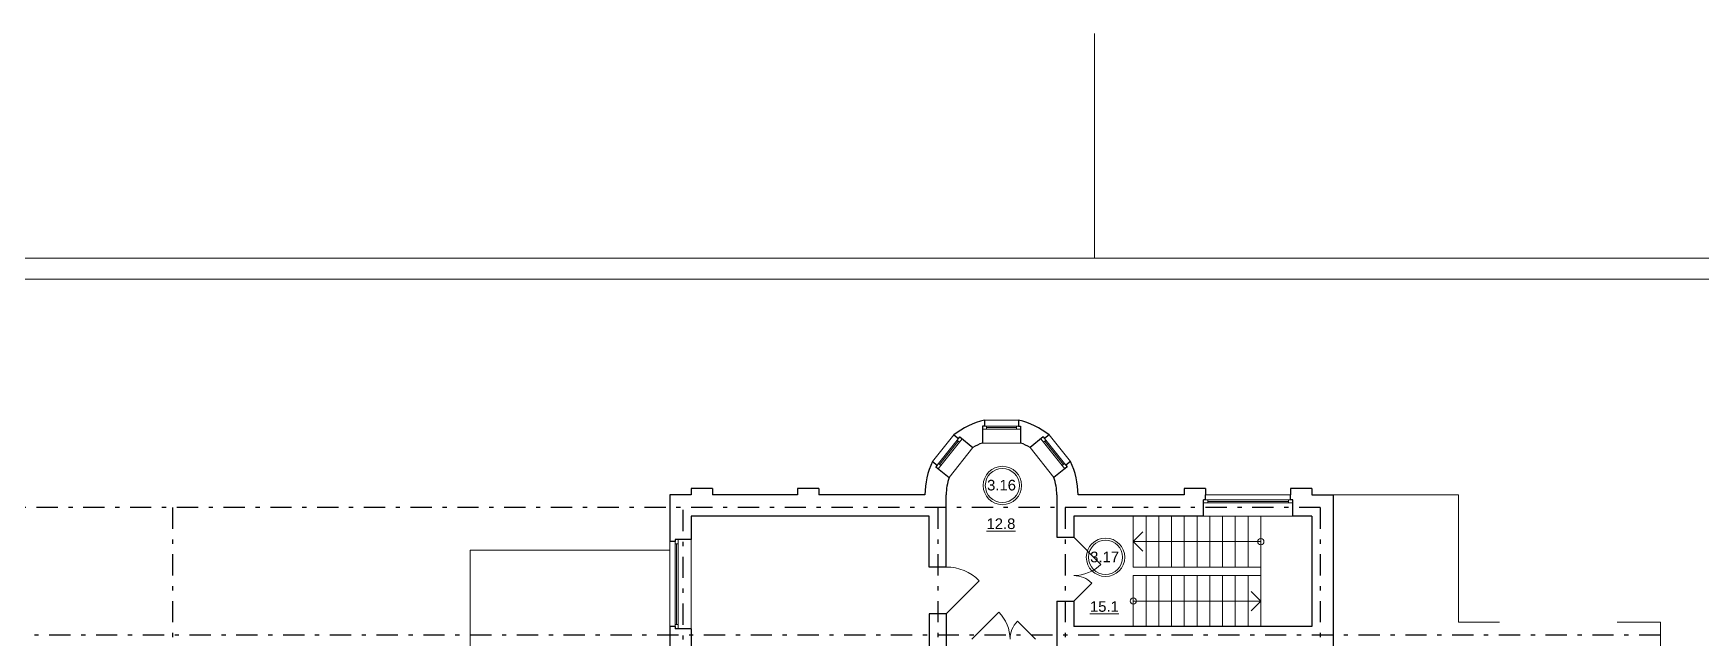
# Model space of a CAD drawing. Header units: metres. Extents: x -306 to 273, y -329 to 512.
# Drawn here: x -92.06 to -52.83, y 339.85 to 354.07 of the extents above; entities that cross this region are included whole.
import ezdxf
from ezdxf.enums import TextEntityAlignment as Align

# ---------------------------------------------------------------- set-up
doc = ezdxf.new("R2010")
doc.units = ezdxf.units.M
doc.header["$MEASUREMENT"] = 0
doc.linetypes.add('( Dashdot )', pattern=[1.001, 0.5, -0.25, 0.001, -0.25])
doc.linetypes.add('DGN Style 3', pattern=[9.681301, 6.915215, -2.766086])
doc.layers.add('Level 50', color=7, linetype='Continuous', lineweight=0)
doc.styles.add('Style-Arial', font='arial.ttf')

# ---------------------------------------------------------------- blocks, each defined once
blk = doc.blocks.new('*U1659')
at = {"color": 7, "linetype": 'Continuous', "lineweight": 0}
for p in [(-0.227, 0.114), (0.227, 0.114)]:
    blk.add_line(p, (0, -0.114), dxfattribs=at)
blk = doc.blocks.new('*U1795')
at = {"color": 7, "linetype": 'Continuous', "lineweight": 0}
blk.add_line((-0.35, 0), (0.35, 0), dxfattribs=at)
at = {"color": 7, "linetype": 'Continuous', "lineweight": 13, "flags": 128}
for points in [[(-0.35, -0.035), (-0.45, -0.035), (-0.45, 0.035), (-0.35, 0.035), (-0.35, -0.035)], [(0.45, -0.035), (0.35, -0.035), (0.35, 0.035), (0.45, 0.035), (0.45, -0.035)]]:
    blk.add_lwpolyline(points, close=True, dxfattribs=at)
at = {"color": 7, "linetype": 'Continuous', "lineweight": 0, "flags": 128}
blk.add_lwpolyline([(-0.35, 0.035), (-0.35, -0.035), (0.35, -0.035), (0.35, 0.035), (-0.35, 0.035)], close=True, dxfattribs=at)
blk = doc.blocks.new('*U1791')
at = {"color": 7, "linetype": 'Continuous', "lineweight": 13}
for p, q in [((-0.75, -0.318), (-0.114, 0.318)), ((0.75, -0.318), (0.326, 0.106))]:
    blk.add_line(p, q, dxfattribs=at)
at = {"color": 7, "linetype": 'Continuous', "lineweight": 0}
for centre, radius, start, end in [((-0.75, -0.318), 0.9, 0, 45), ((0.75, -0.318), 0.6, 135, 180)]:
    blk.add_arc(centre, radius, start, end, dxfattribs=at)
blk = doc.blocks.new('*U1662')
at = {"color": 7, "linetype": 'Continuous', "lineweight": 0}
blk.add_line((0, 29.7), (0, 34.987), dxfattribs=at)
at = {"color": 7, "linetype": 'Continuous', "lineweight": 0, "flags": 128}
blk.add_lwpolyline([(42.05, 29.7), (42.05, -29.7), (-42.05, -29.7), (-42.05, 29.7), (42.05, 29.7)], close=True, dxfattribs=at)
at = {"layer": 'Level 50', "color": 7, "linetype": 'Continuous', "lineweight": 13}
blk.add_line((41.55, 29.2), (-40.05, 29.2), dxfattribs=at)
blk = doc.blocks.new('*U1790')
at = {"color": 7, "linetype": 'Continuous', "lineweight": 13}
blk.add_line((-0.55, -0.389), (0.228, 0.389), dxfattribs=at)
at = {"color": 7, "linetype": 'Continuous', "lineweight": 0}
blk.add_arc((-0.55, -0.389), 1.1, 0, 45, dxfattribs=at)
blk = doc.blocks.new('*U1839')
at = {"color": 7, "linetype": 'Continuous', "lineweight": 13}
for radius in [0.452, 0.402]:
    blk.add_circle((0, 0), radius, dxfattribs=at)
at = {"color": 7, "linetype": 'Continuous', "lineweight": 13, "style": 'Style-Arial'}
blk.add_text('3.16', height=0.25, dxfattribs=at).set_placement((-0.361, 0.133), align=Align.TOP_LEFT)
blk = doc.blocks.new('*U1840')
at = {"color": 7, "linetype": 'Continuous', "lineweight": 13}
for radius in [0.452, 0.402]:
    blk.add_circle((0, 0), radius, dxfattribs=at)
at = {"color": 7, "linetype": 'Continuous', "lineweight": 13, "style": 'Style-Arial'}
blk.add_text('3.17', height=0.25, dxfattribs=at).set_placement((-0.361, 0.133), align=Align.TOP_LEFT)

msp = doc.modelspace()

# ---------------------------------------------------------------- linework, layer by layer
at = {"color": 7, "linetype": 'Continuous', "lineweight": 30}
for p, q in [((-69.73039561, 344.82691739), (-69.73039561, 344.42793796)), ((-69.68039561, 344.82691739), (-69.73039561, 344.82691739)), ((-69.68039561, 344.96329975), (-69.68039561, 344.82691739)), ((-68.88039561, 344.96329975), (-68.88039561, 344.82691739)), ((-68.88039561, 344.82691739), (-68.83039561, 344.82691739)), ((-68.83039561, 344.82691739), (-68.83039561, 344.42793796)), ((-70.40138327, 344.61663449), (-70.29485953, 344.53147086)), ((-70.29485953, 344.53147086), (-70.26363716, 344.5705242)), ((-70.26363716, 344.5705242), (-69.95200758, 344.3213825)), ((-68.29715407, 344.5705242), (-68.60878365, 344.3213825)), ((-68.29715407, 344.5705242), (-68.26593169, 344.53147086)), ((-68.15940796, 344.61663449), (-68.26593169, 344.53147086)), ((-70.90094126, 343.99178106), (-70.79441753, 343.90661743)), ((-67.65984997, 343.99178106), (-67.7663737, 343.90661743)), ((-70.79441753, 343.90661743), (-70.8256399, 343.86756409)), ((-70.8256399, 343.86756409), (-70.51401033, 343.61842239)), ((-67.73515132, 343.86756409), (-68.0467809, 343.61842239)), ((-67.7663737, 343.90661743), (-67.73515132, 343.86756409)), ((-77.08039561, 343.20830687), (-77.08039561, 342.10830687)), ((-76.58039561, 343.20830687), (-77.08039561, 343.20830687)), ((-76.58039561, 343.35830687), (-76.58039561, 343.20830687)), ((-76.08039561, 343.35830687), (-76.58039561, 343.35830687)), ((-76.08039561, 343.35830687), (-76.08039561, 343.20830687)), ((-74.08039561, 343.20830687), (-76.08039561, 343.20830687)), ((-74.08039561, 343.35830687), (-74.08039561, 343.20830687)), ((-73.58039561, 343.35830687), (-74.08039561, 343.35830687)), ((-73.58039561, 343.35830687), (-73.58039561, 343.20830687)), ((-71.08039561, 343.20830687), (-73.58039561, 343.20830687)), ((-70.58039561, 341.50830687), (-70.58039561, 343.20830687)), ((-67.98039561, 343.20830687), (-67.98039561, 342.20830687)), ((-64.98039561, 343.20830687), (-67.48039561, 343.20830687)), ((-64.98039561, 343.35830687), (-64.98039561, 343.20830687)), ((-64.48039561, 343.35830687), (-64.98039561, 343.35830687)), ((-64.48039561, 343.35830687), (-64.48039561, 343.20830687)), ((-64.48039561, 343.08830687), (-64.48039561, 343.20830687)), ((-62.48039561, 343.35830687), (-62.48039561, 343.20830687)), ((-61.98039561, 343.35830687), (-62.48039561, 343.35830687)), ((-62.48039561, 343.08830687), (-62.48039561, 343.20830687)), ((-61.98039561, 343.35830687), (-61.98039561, 343.20830687)), ((-61.98039561, 343.20830687), (-61.48039561, 343.20830687)), ((-61.48039561, 343.20830687), (-61.48039561, 338.75830687)), ((-64.53039561, 342.70830687), (-64.53039561, 343.08830687)), ((-64.48039561, 343.08830687), (-64.53039561, 343.08830687)), ((-62.43039561, 343.08830687), (-62.48039561, 343.08830687)), ((-62.43039561, 343.08830687), (-62.48039561, 343.08830687)), ((-62.43039561, 342.70830687), (-62.43039561, 343.08830687)), ((-76.58039561, 342.70830687), (-76.58039561, 342.15830687)), ((-70.98039561, 342.70830687), (-76.58039561, 342.70830687)), ((-70.98039561, 341.50830687), (-70.98039561, 342.70830687)), ((-67.58039561, 342.70830687), (-67.58039561, 342.20830687)), ((-64.53039561, 342.70830687), (-67.58039561, 342.70830687)), ((-61.98039561, 342.70830687), (-62.43039561, 342.70830687)), ((-61.98039561, 342.70830687), (-61.98039561, 340.10830687)), ((-76.96039561, 342.10830687), (-77.08039561, 342.10830687)), ((-76.58039561, 342.15830687), (-76.96039561, 342.15830687)), ((-76.96039561, 342.15830687), (-76.96039561, 342.10830687)), ((-67.98039561, 342.20830687), (-67.58039561, 342.20830687)), ((-70.58039561, 341.50830687), (-70.98039561, 341.50830687)), ((-67.98039561, 340.70830687), (-67.58039561, 340.70830687)), ((-67.98039561, 340.70830687), (-67.98039561, 333.30830687)), ((-67.58039561, 340.70830687), (-67.58039561, 340.10830687)), ((-76.96039561, 340.10830687), (-77.08039561, 340.10830687)), ((-77.08039561, 340.10830687), (-77.08039561, 339.45830687)), ((-76.96039561, 340.10830687), (-76.96039561, 340.05830687)), ((-76.58039561, 340.05830687), (-76.96039561, 340.05830687)), ((-76.58039561, 340.05830687), (-76.58039561, 339.50830687)), ((-70.98039561, 340.40830687), (-70.98039561, 331.05830687)), ((-70.58039561, 340.40830687), (-70.98039561, 340.40830687)), ((-70.58039561, 340.40830687), (-70.58039561, 331.05830687)), ((-61.98039561, 340.10830687), (-67.58039561, 340.10830687))]:
    msp.add_line(p, q, dxfattribs=at)
at = {"color": 7, "linetype": 'Continuous', "lineweight": 0}
for p, q in [((-69.73039561, 344.82691739), (-68.83039561, 344.82691739)), ((-69.68039561, 344.96329975), (-68.88039561, 344.96329975)), ((-70.40138327, 344.61663449), (-70.90094126, 343.99178106)), ((-70.26363716, 344.5705242), (-70.8256399, 343.86756409)), ((-69.73039561, 344.42793796), (-68.83039561, 344.42793796)), ((-68.29715407, 344.5705242), (-67.73515132, 343.86756409)), ((-68.15940796, 344.61663449), (-67.65984997, 343.99178106)), ((-69.95200758, 344.3213825), (-70.51401033, 343.61842239)), ((-68.60878365, 344.3213825), (-68.0467809, 343.61842239)), ((-62.48039561, 343.20830687), (-64.48039561, 343.20830687)), ((-62.53039561, 343.05330687), (-64.43039561, 343.05330687)), ((-65.88039561, 342.70830687), (-65.88039561, 341.50830687)), ((-65.58039561, 342.70830687), (-65.58039561, 341.50830687)), ((-65.28039561, 342.70830687), (-65.28039561, 341.50830687)), ((-64.98039561, 342.70830687), (-64.98039561, 341.50830687)), ((-64.68039561, 342.70830687), (-64.68039561, 341.50830687)), ((-62.43039561, 342.70830687), (-64.53039561, 342.70830687)), ((-64.38039561, 342.70830687), (-64.38039561, 341.50830687)), ((-64.08039561, 342.70830687), (-64.08039561, 341.50830687)), ((-63.78039561, 342.70830687), (-63.78039561, 341.50830687)), ((-63.48039561, 342.70830687), (-63.48039561, 341.50830687)), ((-77.08039561, 342.10830687), (-77.08039561, 340.10830687)), ((-76.92539561, 342.05830687), (-76.92539561, 340.15830687)), ((-76.58039561, 342.15830687), (-76.58039561, 340.05830687)), ((-63.18039561, 342.10830687), (-66.18039561, 342.10830687)), ((-65.88039561, 341.30830687), (-65.88039561, 340.10830687)), ((-65.58039561, 341.30830687), (-65.58039561, 340.10830687)), ((-65.28039561, 341.30830687), (-65.28039561, 340.10830687)), ((-64.98039561, 341.30830687), (-64.98039561, 340.10830687)), ((-64.68039561, 341.30830687), (-64.68039561, 340.10830687)), ((-64.38039561, 341.30830687), (-64.38039561, 340.10830687)), ((-64.08039561, 341.30830687), (-64.08039561, 340.10830687)), ((-63.78039561, 341.30830687), (-63.78039561, 340.10830687)), ((-63.48039561, 341.30830687), (-63.48039561, 340.10830687)), ((-66.18039561, 340.70830687), (-63.18039561, 340.70830687))]:
    msp.add_line(p, q, dxfattribs=at)
at = {"color": 7, "linetype": 'DGN Style 3', "lineweight": 0}
msp.add_line((-60.10539561, 343.20830687), (-59.90539561, 343.20830687), dxfattribs=at)
at = {"color": 1, "linetype": '( Dashdot )'}
for p, q in [((-61.78039561, 342.90830687), (-100.92233092, 342.90830687)), ((-88.78039561, 342.90830687), (-88.78039561, 294.89642885)), ((-76.78039561, 342.85164187), (-76.78039561, 294.89642885)), ((-70.78039561, 342.90830687), (-70.78039561, 294.89642885)), ((-67.78039561, 342.90830687), (-67.78039561, 294.89642885)), ((-61.78039561, 342.90830687), (-61.78039561, 294.89642885)), ((-53.78039561, 339.90830687), (-100.92233092, 339.90830687))]:
    msp.add_line(p, q, dxfattribs=at)
at = {"color": 7, "linetype": 'Continuous', "lineweight": 13}
for p, q in [((-66.18039561, 342.70830687), (-66.18039561, 341.50830687)), ((-63.18039561, 342.70830687), (-63.18039561, 342.43330687)), ((-63.18039561, 340.93330687), (-63.18039561, 342.43330687)), ((-66.18039561, 341.50830687), (-63.18039561, 341.50830687)), ((-66.18039561, 341.30830687), (-66.18039561, 340.10830687)), ((-66.18039561, 341.30830687), (-63.18039561, 341.30830687)), ((-63.18039561, 340.93330687), (-63.18039561, 340.10830687))]:
    msp.add_line(p, q, dxfattribs=at)
at = {"color": 7, "linetype": 'DGN Style 3', "lineweight": 13}
for q in [(-77.08039561, 341.90830687), (-81.78039561, 337.20830687)]:
    msp.add_line((-81.78039561, 341.90830687), q, dxfattribs=at)
at = {"color": 7, "linetype": 'DGN Style 3', "lineweight": 13, "flags": 128}
msp.add_lwpolyline([(-61.48039561, 343.20830687), (-58.53039561, 343.20830687), (-58.53039561, 340.20830687), (-53.78039561, 340.20830687), (-53.78039561, 336.60830687), (-61.48039561, 336.60830687)], dxfattribs=at)
at = {"color": 7, "linetype": 'Continuous', "lineweight": 13, "flags": 128}
for points in [[(-64.43039561, 343.01830687), (-64.53039561, 343.01830687), (-64.53039561, 343.08830687), (-64.43039561, 343.08830687), (-64.43039561, 343.01830687)], [(-62.43039561, 343.01830687), (-62.53039561, 343.01830687), (-62.53039561, 343.08830687), (-62.43039561, 343.08830687), (-62.43039561, 343.01830687)], [(-76.89039561, 342.15830687), (-76.89039561, 342.05830687), (-76.96039561, 342.05830687), (-76.96039561, 342.15830687), (-76.89039561, 342.15830687)], [(-76.89039561, 340.15830687), (-76.89039561, 340.05830687), (-76.96039561, 340.05830687), (-76.96039561, 340.15830687), (-76.89039561, 340.15830687)]]:
    msp.add_lwpolyline(points, close=True, dxfattribs=at)
at = {"color": 7, "linetype": 'Continuous', "lineweight": 0, "flags": 128}
for points in [[(-64.43039561, 343.08830687), (-64.43039561, 343.01830687), (-62.53039561, 343.01830687), (-62.53039561, 343.08830687), (-64.43039561, 343.08830687)], [(-76.96039561, 340.15830687), (-76.89039561, 340.15830687), (-76.89039561, 342.05830687), (-76.96039561, 342.05830687), (-76.96039561, 340.15830687)]]:
    msp.add_lwpolyline(points, close=True, dxfattribs=at)
at = {"color": 7, "linetype": 'Continuous', "lineweight": 0}
for centre in [(-63.18039561, 342.10830687), (-66.18039561, 340.70830687)]:
    msp.add_circle(centre, 0.07327717, dxfattribs=at)
at = {"color": 7, "linetype": 'Continuous', "lineweight": 30}
for radius, start, end in [(1.8, 102.839588407, 128.518765221), (1.8, 51.481234779, 77.160411593), (1.3, 110.252246742, 121.106106885), (1.3, 58.893893115, 69.747753258), (1.8, 154.197942035, 180), (1.8, 0, 25.802057965), (1.3, 161.61060037, 180), (1.3, 0, 18.38939963)]:
    msp.add_arc((-69.28039561, 343.20830687), radius, start, end, dxfattribs=at)

# ---------------------------------------------------------------- block references
at = {"color": 7, "linetype": 'Continuous', "lineweight": 13}
for name, p in [('*U1795', (-69.28041964, 344.79188678)), ('*U1839', (-69.25912988, 343.4278274)), ('*U1840', (-66.83351648, 341.73843209)), ('*U1791', (-69.23041964, 340.12648678))]:
    msp.add_blockref(name, p, dxfattribs=at)
for name, p, rotation in [('*U1795', (-70.51729229, 344.19715061), 51.35835362761837), ('*U1795', (-68.04352894, 344.19718814), 308.6416463723839), ('*U1791', (-67.26221571, 341.45833089), 270)]:
    msp.add_blockref(name, p, dxfattribs=dict(at, rotation=rotation))
at = {"color": 7, "linetype": 'Continuous', "lineweight": 0}
for p, rotation in [((-66.06680466, 342.10830348), 270), ((-63.29398657, 340.70831026), 90)]:
    msp.add_blockref('*U1659', p, dxfattribs=dict(at, rotation=rotation))
at = {"color": 7, "linetype": 'Continuous', "lineweight": 13, "extrusion": (0, 0, -1), "rotation": 90}
msp.add_blockref('*U1790', (70.19151571, 340.95828285), dxfattribs=at)
at = {"layer": 'Level 50', "color": 7, "linetype": 'Continuous', "lineweight": 13}
msp.add_blockref('*U1662', (-67.09130413, 319.08055446), dxfattribs=at)

# ---------------------------------------------------------------- texts
at = {"color": 7, "linetype": 'Continuous', "lineweight": 13, "style": 'Style-Arial'}
for s, p in [('%%u12.8%%U', (-69.63344234, 342.65325862)), ('%%u15.1%%U', (-67.1993543, 340.70551151))]:
    msp.add_text(s, height=0.25, dxfattribs=at).set_placement(p, align=Align.TOP_LEFT)

doc.saveas('drawing.dxf')
